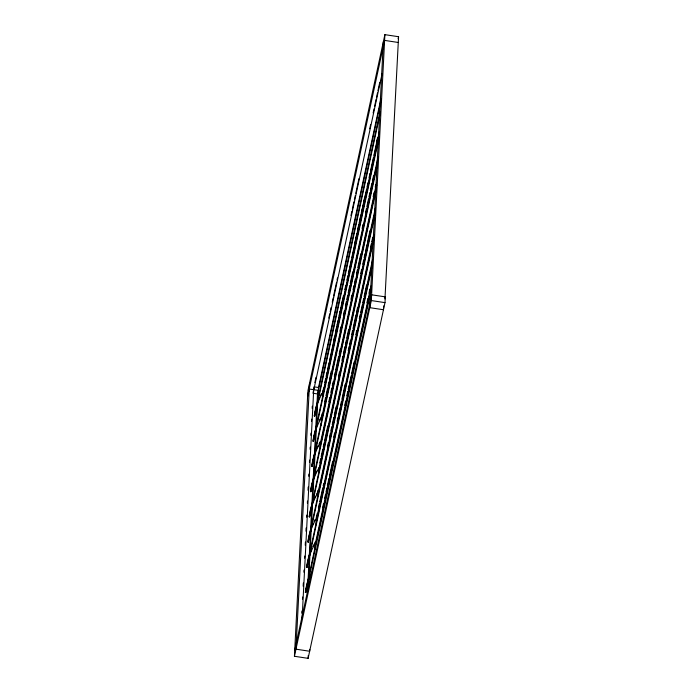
<?xml version="1.0" encoding="UTF-8"?>
<svg xmlns="http://www.w3.org/2000/svg" width="693" height="693" viewBox="0 0 693 693"><rect width="100%" height="100%" fill="white"/><g stroke="black" fill="none" stroke-linecap="round" stroke-linejoin="round"><path stroke-width="1.04" d="M385.291 296.881L384.996 302.633L308.108 658.35L294.43 656.28L307.614 396.11L309.147 388.998L320.192 390.67M309.537 383.264L295.963 649.176L309.65 651.247L309.736 649.332M301.801 613.158L301.905 611.001M302.512 599.15L302.616 596.994M303.162 586.209L303.326 582.978M303.872 572.193L303.984 570.044M304.582 558.186L304.695 556.029M305.241 545.244L305.405 542.013M305.951 531.236L306.115 527.997M306.661 517.221L306.765 515.064M307.371 503.205L307.475 501.048M308.021 490.272L308.186 487.032M308.731 476.256L308.844 474.099M309.442 462.24L309.554 460.083M310.1 449.307L310.213 447.15M310.81 435.291L310.914 433.134M311.521 421.275L311.625 419.118M312.171 408.342L312.283 406.185M302.131 618.225L313.704 389.691L312.941 393.252L317.498 393.936L315.748 428.439M307.449 592.29L315.644 430.596M308.168 589.812L308.766 577.953M308.879 575.796L316.415 427.035M316.519 424.878L317.723 401.16M317.827 399.003L318.269 390.384L317.498 393.936M380.899 98.874L318.511 387.517L318.364 390.393L380.752 101.75M308.108 658.35L308.255 655.474M314.804 549.54L315.185 541.995M316.06 524.748L316.493 516.12M317.368 498.873L317.801 490.254M318.676 472.998L318.953 467.61M319.993 447.132L320.261 441.744M321.084 425.571L321.188 423.414M321.301 421.257L321.569 415.869M322.444 398.622L322.825 391.077M383.35 41.753L369.785 307.666L383.463 309.736L383.653 305.908M383.125 48.319L383.064 47.505M294.43 656.28L371.318 300.563L384.892 34.65L398.57 36.72L384.953 298.908M384.892 34.65L308.004 390.367L307.709 396.119L384.606 40.393L398.276 42.481M314.865 382.597L316.008 377.313M328.803 318.104L329.721 313.877M330.18 311.763L331.089 307.527M332.233 302.243L333.151 298.016M333.602 295.902L336.573 282.155M337.032 280.041L337.491 277.928M350.97 215.549L351.888 211.313M352.347 209.199L353.941 201.802M354.4 199.688L355.318 195.461M355.769 193.338L358.974 178.543M369.716 128.846L370.625 124.619M373.137 112.985L374.055 108.758M374.515 106.644L376.108 99.246M376.568 97.124L377.486 92.897M377.936 90.783L379.764 82.328M382.138 73.571L313.808 389.709L313.955 386.833L318.511 387.517M379.366 131.592L323.155 391.692A156.852 96.855 12.2 0 0 314.735 416.103L314.284 415.991L380.102 111.486M314.735 416.103L380.093 113.721M398.129 38.756L398.57 36.72M333.671 340.826L334.589 336.59M335.733 331.306L336.642 327.079M337.101 324.965L338.011 320.738M339.154 315.445L340.072 311.218M340.532 309.104L343.503 295.357M354.469 244.612L355.379 240.376M355.838 238.262L356.756 234.035M357.9 228.751L358.809 224.515M359.269 222.401L360.871 215.003M361.322 212.89L362.24 208.662M362.699 206.549L365.211 194.915M376.637 142.048L377.546 137.82M322.929 391.086L323.614 387.915M324.757 382.631L325.667 378.404M326.126 376.29L327.044 372.054M327.494 369.941L329.097 362.543M329.556 360.429L340.982 307.562M341.441 305.448L343.035 298.042M344.863 289.587L345.781 285.36M346.924 280.076L347.834 275.84M348.293 273.726L349.211 269.499M349.662 267.385L351.264 259.988M351.723 257.865L363.149 205.007M363.608 202.893L364.518 198.657M365.661 193.373L366.571 189.146M367.03 187.032L367.948 182.796M369.092 177.512L370.001 173.285M370.46 171.171L373.432 157.424M373.891 155.31L377.772 137.335M378.092 156.791L321.873 416.891A156.852 96.855 12.2 0 0 313.453 441.302L313.011 441.19L378.82 136.686M313.453 441.302L378.811 138.921M320.677 418.044A156.852 96.855 12.2 0 1 321.431 416.77L322.115 413.6M324.627 401.966L325.537 397.739M325.996 395.625L327.598 388.227M328.058 386.114L328.967 381.878M329.426 379.764L331.254 371.309M339.934 331.133L340.852 326.905M343.364 315.272L344.282 311.044M345.426 305.752L346.335 301.524M346.795 299.411L347.704 295.183M348.163 293.07L349.766 285.663M350.225 283.55L352.737 271.925M362.101 228.569L363.019 224.341M365.532 212.716L366.45 208.48M366.9 206.367L368.503 198.969M368.962 196.855L369.871 192.628M370.331 190.506L371.933 183.108M372.392 180.994L373.527 175.71M376.585 183.047L320.599 442.091A156.852 96.855 12.2 0 0 312.179 466.502L311.729 466.389L377.321 162.942M312.179 466.502L377.079 166.233M328.837 401.793L329.747 397.565M330.89 392.281L331.808 388.045M332.259 385.932L333.177 381.704M334.321 376.42L335.23 372.193M335.689 370.071L338.66 356.332M339.12 354.218L340.263 348.925M351.004 299.237L351.914 295.01M353.058 289.717L353.976 285.49M354.426 283.376L355.344 279.149M356.488 273.856L357.397 269.629M357.857 267.515L360.828 253.768M373.172 196.673L374.081 192.446M375.225 187.162L375.684 185.048M375.311 208.246L319.317 467.29A156.852 96.855 12.2 0 0 310.906 491.701L310.455 491.588L376.723 184.97M310.906 491.701L376.03 190.376M319.785 462.941L320.703 458.714M321.162 456.6L322.756 449.194M323.215 447.08L324.133 442.853M324.584 440.739L327.789 425.935M338.531 376.247L339.44 372.011M341.952 360.386L342.87 356.15M343.33 354.036L344.923 346.639M345.383 344.525L346.301 340.298M346.751 338.184L348.579 329.721M360.698 273.683L361.607 269.456M362.751 264.172L363.66 259.936M364.12 257.822L365.038 253.595M365.497 251.481L367.091 244.083M367.55 241.97L370.062 230.336M373.804 234.503L318.044 492.489A156.852 96.855 12.2 0 0 309.624 516.9L309.182 516.787L375.225 211.226M309.624 516.9L374.298 217.689M374.757 215.575L375.208 213.461M327.425 446.907L328.335 442.68M329.478 437.387L330.396 433.16M330.856 431.046L331.765 426.819M332.224 424.705L333.827 417.299M334.277 415.185L336.105 406.73M348.224 350.693L349.133 346.465M349.593 344.352L350.502 340.116M351.646 334.832L352.564 330.604M353.023 328.491L355.985 314.743M356.445 312.63L357.588 307.346M370.383 248.137L371.301 243.901M371.76 241.788L372.669 237.56M372.531 259.71L316.77 517.688A156.852 96.855 12.2 0 0 308.35 542.099L307.9 541.987L373.943 236.426M308.35 542.099L373.934 238.661M317.238 513.34L316.32 517.567L316.77 517.688M318.382 508.056L319.291 503.828M319.75 501.706L322.721 487.967M323.181 485.854L323.631 483.74M333.688 437.214L334.606 432.986M337.119 421.353L338.028 417.125M338.487 415.012L340.09 407.614M340.549 405.492L341.458 401.264M341.918 399.151L345.114 384.346M355.856 334.658L356.774 330.431M359.286 318.797L360.195 314.57M360.655 312.456L362.257 305.05M362.708 302.936L363.626 298.709M364.085 296.595L366.597 284.962M371.024 285.966L315.488 542.888A156.852 96.855 12.2 0 0 307.077 567.298L306.627 567.186L372.444 262.682M307.077 567.298L372.427 264.917M322.583 507.882L323.501 503.646M324.645 498.362L325.554 494.135M326.013 492.021L326.931 487.785M327.382 485.672L328.984 478.274M329.444 476.16L332.64 461.356M344.75 405.318L345.668 401.091M346.812 395.807L347.721 391.571M348.181 389.457L349.099 385.23M349.549 383.116L351.152 375.719M351.611 373.605L354.123 361.971M366.918 302.763L367.836 298.536M368.979 293.243L369.889 289.016M312.075 571.942A156.852 96.855 12.2 0 0 305.795 592.506L305.353 592.385L371.162 287.881M305.795 592.506L371.153 290.116M294.724 650.519L371.717 294.802M371.613 294.811L385.386 296.873M371.318 300.563L384.996 302.633M322.704 391.571L323.155 391.692M321.431 416.77L321.873 416.891M320.599 442.091L320.149 441.969A156.852 96.855 12.2 0 0 319.04 443.892M318.044 492.489L317.602 492.368A156.852 96.855 12.2 0 0 316.493 494.291M315.046 542.766L315.488 542.888M306.627 567.186A156.852 96.855 12.2 0 1 311.053 550.58M312.898 546.63A156.852 96.855 12.2 0 1 314.665 543.407M311.729 466.389A156.852 96.855 12.2 0 1 315.341 451.793M315.61 451.126A156.852 96.855 12.2 0 1 316.155 449.783M317.048 447.799A156.852 96.855 12.2 0 1 318.009 445.833M307.9 541.987A156.852 96.855 12.2 0 1 310.776 529.426M311.512 527.39A156.852 96.855 12.2 0 1 312.049 526.048M312.326 525.381A156.852 96.855 12.2 0 1 313.219 523.397M314.18 521.431A156.852 96.855 12.2 0 1 315.211 519.49M313.011 441.19A156.852 96.855 12.2 0 1 315.878 428.629M319.282 420.634A156.852 96.855 12.2 0 1 320.322 418.693M305.353 592.385A156.852 96.855 12.2 0 1 308.22 579.824M314.284 415.991A156.852 96.855 12.2 0 1 317.151 403.43M317.896 401.394A156.852 96.855 12.2 0 1 318.711 399.385M318.997 398.718A156.852 96.855 12.2 0 1 319.603 397.401M320.564 395.434A156.852 96.855 12.2 0 1 321.595 393.494M310.455 491.588A156.852 96.855 12.2 0 1 314.068 476.992M314.882 474.982A156.852 96.855 12.2 0 1 315.462 473.657M315.774 472.998A156.852 96.855 12.2 0 1 316.736 471.032M309.182 516.787A156.852 96.855 12.2 0 1 312.049 504.227M313.608 500.181A156.852 96.855 12.2 0 1 314.492 498.198M314.804 497.539A156.852 96.855 12.2 0 1 315.454 496.231"/></g></svg>
